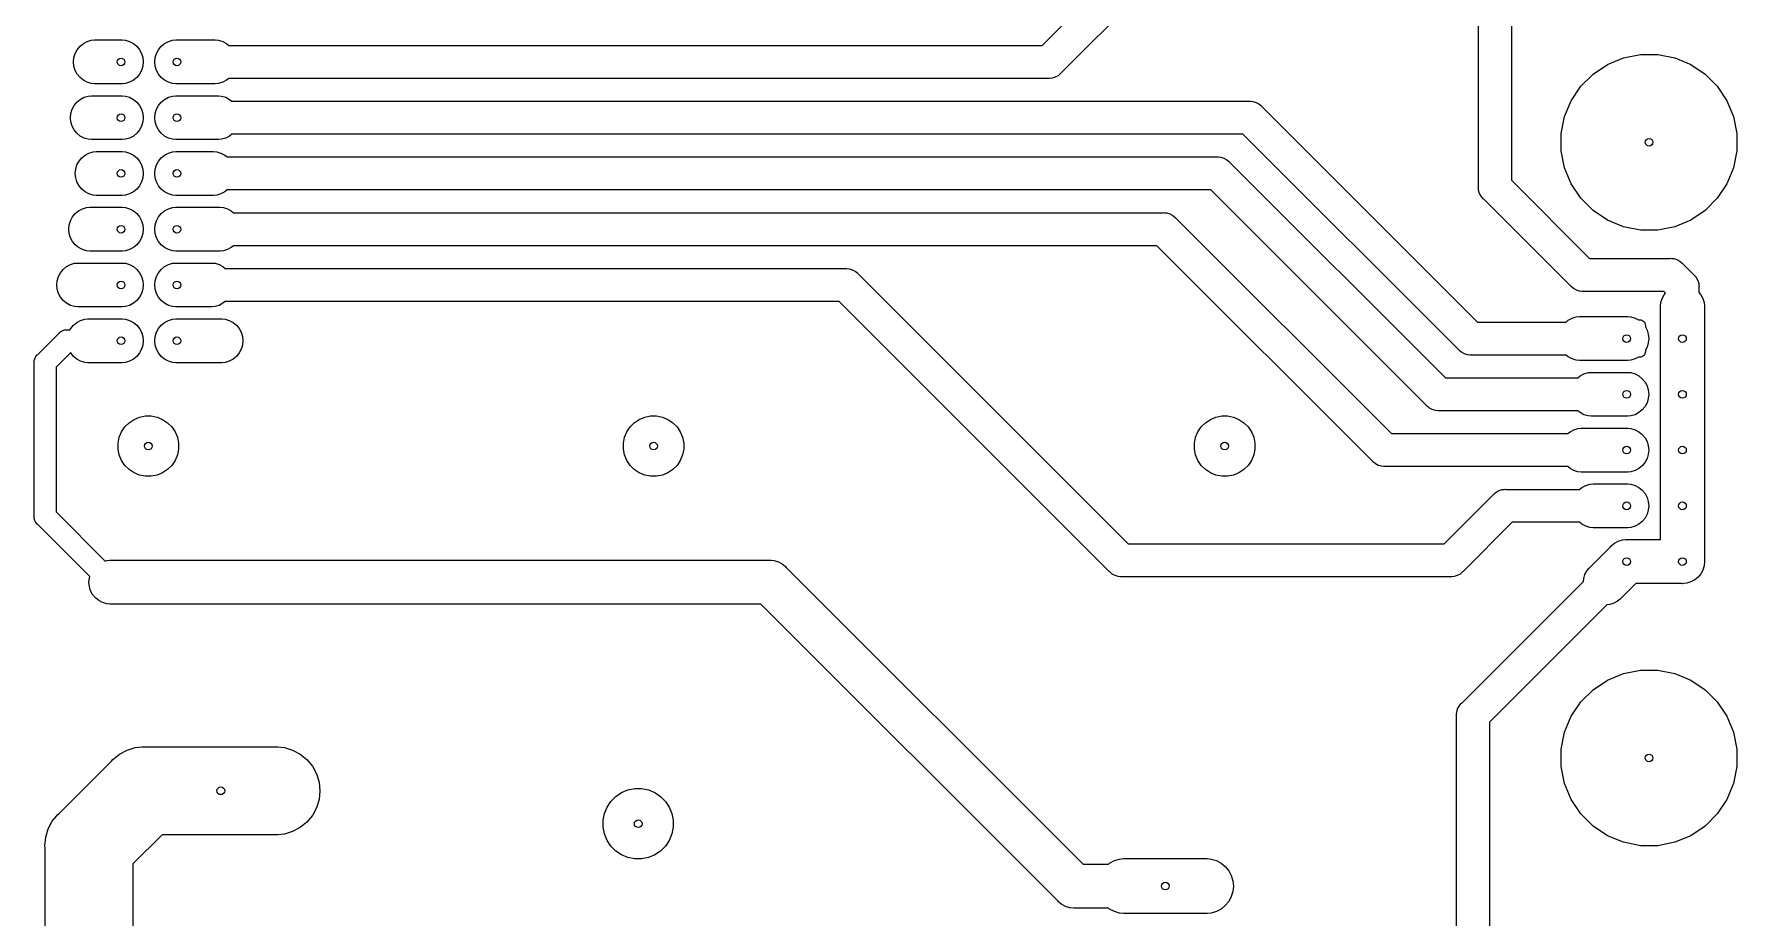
# Model space of a CAD drawing. Extents: x 49 to 127, y -191 to -26.
# Drawn here: x 49.5 to 127, y -149.3 to -109 of the extents above; entities that cross this region are included whole.
import ezdxf

# ---------------------------------------------------------------- set-up
doc = ezdxf.new("R2010")
doc.units = 0
doc.layers.add('BLACK', color=7, linetype='CONTINUOUS')

msp = doc.modelspace()

# ---------------------------------------------------------------- linework, layer by layer
at = {"layer": 'BLACK', "linetype": 'CONTINUOUS'}
for p, q in [((95.3893, -109.55), (116.924, -88.0157)), ((117.791, -89.27), (96.2564, -110.804)), ((115.25, -115.963), (115.25, -97.0768)), ((116.75, -97.3507), (116.75, -115.689)), ((52.104, -109.314), (52.2509, -109.3)), ((52.2509, -109.3), (53.5091, -109.3)), ((53.5091, -109.3), (53.656, -109.314)), ((55.804, -109.314), (55.9509, -109.3)), ((55.9509, -109.3), (57.7491, -109.3)), ((57.7491, -109.3), (57.896, -109.314)), ((51.3145, -110.104), (51.3717, -109.915)), ((51.3717, -109.915), (51.4645, -109.742)), ((51.4645, -109.742), (51.5895, -109.589)), ((51.5895, -109.589), (51.7417, -109.465)), ((51.7417, -109.465), (51.9155, -109.372)), ((51.9155, -109.372), (52.104, -109.314)), ((53.656, -109.314), (53.8445, -109.372)), ((53.8445, -109.372), (54.0183, -109.465)), ((54.0183, -109.465), (54.1705, -109.589)), ((54.1705, -109.589), (54.2955, -109.742)), ((54.2955, -109.742), (54.3883, -109.915)), ((54.3883, -109.915), (54.4455, -110.104)), ((55.0145, -110.104), (55.0717, -109.915)), ((55.0717, -109.915), (55.1645, -109.742)), ((55.1645, -109.742), (55.2895, -109.589)), ((55.2895, -109.589), (55.4417, -109.465)), ((55.4417, -109.465), (55.6155, -109.372)), ((55.6155, -109.372), (55.804, -109.314)), ((57.896, -109.314), (58.0845, -109.372)), ((58.0845, -109.372), (58.2583, -109.465)), ((58.2583, -109.465), (58.3624, -109.55)), ((58.3624, -109.55), (95.3893, -109.55)), ((121.853, -110.114), (122.626, -109.96)), ((122.626, -109.96), (123.414, -109.96)), ((123.414, -109.96), (124.187, -110.114)), ((51.2952, -110.3), (51.3145, -110.104)), ((51.3145, -110.496), (51.2952, -110.3)), ((51.3717, -110.685), (51.3145, -110.496)), ((51.4645, -110.858), (51.3717, -110.685)), ((54.3883, -110.685), (54.2955, -110.858)), ((54.4455, -110.496), (54.3883, -110.685)), ((54.4455, -110.104), (54.4648, -110.3)), ((54.4648, -110.3), (54.4455, -110.496)), ((54.9952, -110.3), (55.0145, -110.104)), ((55.0145, -110.496), (54.9952, -110.3)), ((55.0717, -110.685), (55.0145, -110.496)), ((55.1645, -110.858), (55.0717, -110.685)), ((96.2329, -110.833), (96.1187, -110.927)), ((96.2564, -110.804), (96.2329, -110.833)), ((119.913, -111.41), (120.47, -110.853)), ((120.47, -110.853), (121.125, -110.415)), ((121.125, -110.415), (121.853, -110.114)), ((124.187, -110.114), (124.915, -110.415)), ((124.915, -110.415), (125.57, -110.853)), ((125.57, -110.853), (126.127, -111.41)), ((51.5895, -111.011), (51.4645, -110.858)), ((51.7417, -111.135), (51.5895, -111.011)), ((51.9155, -111.228), (51.7417, -111.135)), ((52.104, -111.286), (51.9155, -111.228)), ((52.2509, -111.3), (52.104, -111.286)), ((53.5091, -111.3), (52.2509, -111.3)), ((53.656, -111.286), (53.5091, -111.3)), ((53.8445, -111.228), (53.656, -111.286)), ((54.0183, -111.135), (53.8445, -111.228)), ((54.1705, -111.011), (54.0183, -111.135)), ((54.2955, -110.858), (54.1705, -111.011)), ((55.2895, -111.011), (55.1645, -110.858)), ((55.4417, -111.135), (55.2895, -111.011)), ((55.6155, -111.228), (55.4417, -111.135)), ((55.804, -111.286), (55.6155, -111.228)), ((55.9509, -111.3), (55.804, -111.286)), ((57.7491, -111.3), (55.9509, -111.3)), ((57.896, -111.286), (57.7491, -111.3)), ((58.0845, -111.228), (57.896, -111.286)), ((58.2583, -111.135), (58.0845, -111.228)), ((58.3624, -111.05), (58.2583, -111.135)), ((95.6632, -111.05), (58.3624, -111.05)), ((95.7, -111.054), (95.6632, -111.05)), ((95.7368, -111.05), (95.7, -111.054)), ((95.847, -111.039), (95.7368, -111.05)), ((95.7368, -111.05), (95.7368, -111.05)), ((95.9884, -110.996), (95.847, -111.039)), ((96.1187, -110.927), (95.9884, -110.996)), ((119.475, -112.065), (119.913, -111.41)), ((126.127, -111.41), (126.565, -112.065)), ((51.2317, -112.455), (51.3245, -112.282)), ((51.3245, -112.282), (51.4495, -112.129)), ((51.4495, -112.129), (51.6017, -112.005)), ((51.6017, -112.005), (51.7755, -111.912)), ((51.7755, -111.912), (51.964, -111.854)), ((51.964, -111.854), (52.1109, -111.84)), ((52.1109, -111.84), (53.5091, -111.84)), ((53.5091, -111.84), (53.656, -111.854)), ((53.656, -111.854), (53.8445, -111.912)), ((53.8445, -111.912), (54.0183, -112.005)), ((54.0183, -112.005), (54.1705, -112.129)), ((54.1705, -112.129), (54.2955, -112.282)), ((54.2955, -112.282), (54.3883, -112.455)), ((55.0717, -112.455), (55.1645, -112.282)), ((55.1645, -112.282), (55.2895, -112.129)), ((55.2895, -112.129), (55.4417, -112.005)), ((55.4417, -112.005), (55.6155, -111.912)), ((55.6155, -111.912), (55.804, -111.854)), ((55.804, -111.854), (55.9509, -111.84)), ((55.9509, -111.84), (57.8891, -111.84)), ((57.8891, -111.84), (58.036, -111.854)), ((58.036, -111.854), (58.2245, -111.912)), ((58.2245, -111.912), (58.3983, -112.005)), ((58.3983, -112.005), (58.5024, -112.09)), ((58.5024, -112.09), (104.803, -112.09)), ((104.803, -112.09), (104.84, -112.086)), ((104.84, -112.086), (104.877, -112.09)), ((104.877, -112.09), (104.877, -112.09)), ((104.877, -112.09), (104.987, -112.101)), ((104.987, -112.101), (105.128, -112.144)), ((105.128, -112.144), (105.259, -112.213)), ((105.259, -112.213), (105.373, -112.307)), ((105.373, -112.307), (105.396, -112.336)), ((105.396, -112.336), (115.211, -122.15)), ((119.174, -112.793), (119.475, -112.065)), ((126.565, -112.065), (126.866, -112.793)), ((51.1552, -112.84), (51.1745, -112.644)), ((51.1745, -113.036), (51.1552, -112.84)), ((51.1745, -112.644), (51.2317, -112.455)), ((51.2317, -113.225), (51.1745, -113.036)), ((54.3883, -112.455), (54.4455, -112.644)), ((54.4455, -113.036), (54.3883, -113.225)), ((54.4455, -112.644), (54.4648, -112.84)), ((54.4648, -112.84), (54.4455, -113.036)), ((54.9952, -112.84), (55.0145, -112.644)), ((55.0145, -113.036), (54.9952, -112.84)), ((55.0145, -112.644), (55.0717, -112.455)), ((55.0717, -113.225), (55.0145, -113.036)), ((119.02, -113.566), (119.174, -112.793)), ((126.866, -112.793), (127.02, -113.566)), ((51.3245, -113.398), (51.2317, -113.225)), ((51.4495, -113.551), (51.3245, -113.398)), ((51.6017, -113.675), (51.4495, -113.551)), ((51.7755, -113.768), (51.6017, -113.675)), ((51.964, -113.826), (51.7755, -113.768)), ((52.1109, -113.84), (51.964, -113.826)), ((53.5091, -113.84), (52.1109, -113.84)), ((53.656, -113.826), (53.5091, -113.84)), ((53.8445, -113.768), (53.656, -113.826)), ((54.0183, -113.675), (53.8445, -113.768)), ((54.1705, -113.551), (54.0183, -113.675)), ((54.2955, -113.398), (54.1705, -113.551)), ((54.3883, -113.225), (54.2955, -113.398)), ((55.1645, -113.398), (55.0717, -113.225)), ((55.2895, -113.551), (55.1645, -113.398)), ((55.4417, -113.675), (55.2895, -113.551)), ((55.6155, -113.768), (55.4417, -113.675)), ((55.804, -113.826), (55.6155, -113.768)), ((55.9509, -113.84), (55.804, -113.826)), ((57.8891, -113.84), (55.9509, -113.84)), ((58.036, -113.826), (57.8891, -113.84)), ((58.2245, -113.768), (58.036, -113.826)), ((58.3983, -113.675), (58.2245, -113.768)), ((58.5024, -113.59), (58.3983, -113.675)), ((104.529, -113.59), (58.5024, -113.59)), ((114.344, -123.404), (104.529, -113.59)), ((119.02, -114.354), (119.02, -113.566)), ((127.02, -113.566), (127.02, -114.354)), ((51.5445, -114.822), (51.6695, -114.669)), ((51.6695, -114.669), (51.8217, -114.545)), ((51.8217, -114.545), (51.9955, -114.452)), ((51.9955, -114.452), (52.184, -114.394)), ((52.184, -114.394), (52.3309, -114.38)), ((52.3309, -114.38), (53.5091, -114.38)), ((53.5091, -114.38), (53.656, -114.394)), ((53.656, -114.394), (53.8445, -114.452)), ((53.8445, -114.452), (54.0183, -114.545)), ((54.0183, -114.545), (54.1705, -114.669)), ((54.1705, -114.669), (54.2955, -114.822)), ((55.1645, -114.822), (55.2895, -114.669)), ((55.2895, -114.669), (55.4417, -114.545)), ((55.4417, -114.545), (55.6155, -114.452)), ((55.6155, -114.452), (55.804, -114.394)), ((55.804, -114.394), (55.9509, -114.38)), ((55.9509, -114.38), (57.6691, -114.38)), ((57.6691, -114.38), (57.816, -114.394)), ((57.816, -114.394), (58.0045, -114.452)), ((58.0045, -114.452), (58.1783, -114.545)), ((58.1783, -114.545), (58.2824, -114.63)), ((58.2824, -114.63), (103.343, -114.63)), ((103.343, -114.63), (103.38, -114.626)), ((103.38, -114.626), (103.417, -114.63)), ((103.417, -114.63), (103.417, -114.63)), ((103.417, -114.63), (103.527, -114.641)), ((103.527, -114.641), (103.668, -114.684)), ((103.668, -114.684), (103.799, -114.753)), ((119.174, -115.127), (119.02, -114.354)), ((127.02, -114.354), (126.866, -115.127)), ((51.3752, -115.38), (51.3945, -115.184)), ((51.3945, -115.576), (51.3752, -115.38)), ((51.3945, -115.184), (51.4517, -114.995)), ((51.4517, -114.995), (51.5445, -114.822)), ((54.2955, -114.822), (54.3883, -114.995)), ((54.3883, -114.995), (54.4455, -115.184)), ((54.4455, -115.184), (54.4648, -115.38)), ((54.4648, -115.38), (54.4455, -115.576)), ((54.9952, -115.38), (55.0145, -115.184)), ((55.0145, -115.576), (54.9952, -115.38)), ((55.0145, -115.184), (55.0717, -114.995)), ((55.0717, -114.995), (55.1645, -114.822)), ((103.799, -114.753), (103.913, -114.847)), ((103.913, -114.847), (103.936, -114.876)), ((103.936, -114.876), (113.751, -124.69)), ((119.475, -115.855), (119.174, -115.127)), ((126.866, -115.127), (126.565, -115.855)), ((51.4517, -115.765), (51.3945, -115.576)), ((51.5445, -115.938), (51.4517, -115.765)), ((51.6695, -116.091), (51.5445, -115.938)), ((51.8217, -116.215), (51.6695, -116.091)), ((51.9955, -116.308), (51.8217, -116.215)), ((54.0183, -116.215), (53.8445, -116.308)), ((54.1705, -116.091), (54.0183, -116.215)), ((54.2955, -115.938), (54.1705, -116.091)), ((54.3883, -115.765), (54.2955, -115.938)), ((54.4455, -115.576), (54.3883, -115.765)), ((55.0717, -115.765), (55.0145, -115.576)), ((55.1645, -115.938), (55.0717, -115.765)), ((55.2895, -116.091), (55.1645, -115.938)), ((55.4417, -116.215), (55.2895, -116.091)), ((55.6155, -116.308), (55.4417, -116.215)), ((58.1783, -116.215), (58.0045, -116.308)), ((58.2824, -116.13), (58.1783, -116.215)), ((103.069, -116.13), (58.2824, -116.13)), ((112.884, -125.944), (103.069, -116.13)), ((115.246, -116), (115.25, -115.963)), ((115.25, -116.037), (115.246, -116)), ((115.261, -116.147), (115.25, -116.037)), ((115.25, -116.037), (115.25, -116.037)), ((115.304, -116.288), (115.261, -116.147)), ((116.75, -115.689), (120.311, -119.25)), ((119.913, -116.51), (119.475, -115.855)), ((126.565, -115.855), (126.127, -116.51)), ((51.5217, -117.085), (51.6955, -116.992)), ((51.6955, -116.992), (51.884, -116.934)), ((51.884, -116.934), (52.0309, -116.92)), ((52.184, -116.366), (51.9955, -116.308)), ((52.0309, -116.92), (53.5091, -116.92)), ((52.3309, -116.38), (52.184, -116.366)), ((53.5091, -116.38), (52.3309, -116.38)), ((53.656, -116.366), (53.5091, -116.38)), ((53.5091, -116.92), (53.656, -116.934)), ((53.8445, -116.308), (53.656, -116.366)), ((53.656, -116.934), (53.8445, -116.992)), ((53.8445, -116.992), (54.0183, -117.085)), ((55.4417, -117.085), (55.6155, -116.992)), ((55.804, -116.366), (55.6155, -116.308)), ((55.6155, -116.992), (55.804, -116.934)), ((55.9509, -116.38), (55.804, -116.366)), ((55.804, -116.934), (55.9509, -116.92)), ((57.6691, -116.38), (55.9509, -116.38)), ((55.9509, -116.92), (57.9691, -116.92)), ((57.816, -116.366), (57.6691, -116.38)), ((58.0045, -116.308), (57.816, -116.366)), ((57.9691, -116.92), (58.116, -116.934)), ((58.116, -116.934), (58.3045, -116.992)), ((58.3045, -116.992), (58.4783, -117.085)), ((115.373, -116.419), (115.304, -116.288)), ((115.467, -116.533), (115.373, -116.419)), ((115.496, -116.556), (115.467, -116.533)), ((119.444, -120.504), (115.496, -116.556)), ((120.47, -117.067), (119.913, -116.51)), ((126.127, -116.51), (125.57, -117.067)), ((51.0752, -117.92), (51.0945, -117.724)), ((51.0945, -117.724), (51.1517, -117.535)), ((51.1517, -117.535), (51.2445, -117.362)), ((51.2445, -117.362), (51.3695, -117.209)), ((51.3695, -117.209), (51.5217, -117.085)), ((54.0183, -117.085), (54.1705, -117.209)), ((54.1705, -117.209), (54.2955, -117.362)), ((54.2955, -117.362), (54.3883, -117.535)), ((54.3883, -117.535), (54.4455, -117.724)), ((54.4455, -117.724), (54.4648, -117.92)), ((54.9952, -117.92), (55.0145, -117.724)), ((55.0145, -117.724), (55.0717, -117.535)), ((55.0717, -117.535), (55.1645, -117.362)), ((55.1645, -117.362), (55.2895, -117.209)), ((55.2895, -117.209), (55.4417, -117.085)), ((58.4783, -117.085), (58.5824, -117.17)), ((58.5824, -117.17), (100.883, -117.17)), ((100.883, -117.17), (100.92, -117.166)), ((100.92, -117.166), (100.957, -117.17)), ((100.957, -117.17), (100.957, -117.17)), ((100.957, -117.17), (101.067, -117.181)), ((101.067, -117.181), (101.208, -117.224)), ((101.208, -117.224), (101.339, -117.293)), ((101.339, -117.293), (101.453, -117.387)), ((101.453, -117.387), (101.476, -117.416)), ((101.476, -117.416), (111.291, -127.23)), ((121.125, -117.505), (120.47, -117.067)), ((121.853, -117.806), (121.125, -117.505)), ((122.626, -117.96), (121.853, -117.806)), ((124.187, -117.806), (123.414, -117.96)), ((124.915, -117.505), (124.187, -117.806)), ((125.57, -117.067), (124.915, -117.505)), ((51.0945, -118.116), (51.0752, -117.92)), ((51.1517, -118.305), (51.0945, -118.116)), ((51.2445, -118.478), (51.1517, -118.305)), ((51.3695, -118.631), (51.2445, -118.478)), ((54.2955, -118.478), (54.1705, -118.631)), ((54.3883, -118.305), (54.2955, -118.478)), ((54.4455, -118.116), (54.3883, -118.305)), ((54.4648, -117.92), (54.4455, -118.116)), ((55.0145, -118.116), (54.9952, -117.92)), ((55.0717, -118.305), (55.0145, -118.116)), ((55.1645, -118.478), (55.0717, -118.305)), ((55.2895, -118.631), (55.1645, -118.478)), ((123.414, -117.96), (122.626, -117.96)), ((51.5217, -118.755), (51.3695, -118.631)), ((51.6955, -118.848), (51.5217, -118.755)), ((51.884, -118.906), (51.6955, -118.848)), ((52.0309, -118.92), (51.884, -118.906)), ((53.5091, -118.92), (52.0309, -118.92)), ((53.656, -118.906), (53.5091, -118.92)), ((53.8445, -118.848), (53.656, -118.906)), ((54.0183, -118.755), (53.8445, -118.848)), ((54.1705, -118.631), (54.0183, -118.755)), ((55.4417, -118.755), (55.2895, -118.631)), ((55.6155, -118.848), (55.4417, -118.755)), ((55.804, -118.906), (55.6155, -118.848)), ((55.9509, -118.92), (55.804, -118.906)), ((57.9691, -118.92), (55.9509, -118.92)), ((58.116, -118.906), (57.9691, -118.92)), ((58.3045, -118.848), (58.116, -118.906)), ((58.4783, -118.755), (58.3045, -118.848)), ((58.5824, -118.67), (58.4783, -118.755)), ((100.609, -118.67), (58.5824, -118.67)), ((110.424, -128.484), (100.609, -118.67)), ((120.311, -119.25), (123.963, -119.25)), ((123.963, -119.25), (124, -119.246)), ((124, -119.246), (124.037, -119.25)), ((124.037, -119.25), (124.037, -119.25)), ((124.037, -119.25), (124.147, -119.261)), ((124.147, -119.261), (124.288, -119.304)), ((124.288, -119.304), (124.419, -119.373)), ((124.419, -119.373), (124.533, -119.467)), ((50.5545, -120.264), (50.6117, -120.075)), ((50.6117, -120.075), (50.7045, -119.902)), ((50.7045, -119.902), (50.8295, -119.749)), ((50.8295, -119.749), (50.9817, -119.625)), ((50.9817, -119.625), (51.1555, -119.532)), ((51.1555, -119.532), (51.344, -119.474)), ((51.344, -119.474), (51.4909, -119.46)), ((51.4909, -119.46), (53.5091, -119.46)), ((53.5091, -119.46), (53.656, -119.474)), ((53.656, -119.474), (53.8445, -119.532)), ((53.8445, -119.532), (54.0183, -119.625)), ((54.0183, -119.625), (54.1705, -119.749)), ((54.1705, -119.749), (54.2955, -119.902)), ((54.2955, -119.902), (54.3883, -120.075)), ((54.3883, -120.075), (54.4455, -120.264)), ((55.0145, -120.264), (55.0717, -120.075)), ((55.0717, -120.075), (55.1645, -119.902)), ((55.1645, -119.902), (55.2895, -119.749)), ((55.2895, -119.749), (55.4417, -119.625)), ((55.4417, -119.625), (55.6155, -119.532)), ((55.6155, -119.532), (55.804, -119.474)), ((55.804, -119.474), (55.9509, -119.46)), ((55.9509, -119.46), (57.5891, -119.46)), ((57.5891, -119.46), (57.736, -119.474)), ((57.736, -119.474), (57.9245, -119.532)), ((57.9245, -119.532), (58.0983, -119.625)), ((58.0983, -119.625), (58.2024, -119.71)), ((58.2024, -119.71), (86.4232, -119.71)), ((86.4232, -119.71), (86.46, -119.706)), ((86.46, -119.706), (86.4968, -119.71)), ((86.4968, -119.71), (86.4968, -119.71)), ((86.4968, -119.71), (86.607, -119.721)), ((86.607, -119.721), (86.7484, -119.764)), ((86.7484, -119.764), (86.8787, -119.833)), ((86.8787, -119.833), (86.9929, -119.927)), ((86.9929, -119.927), (87.0164, -119.956)), ((87.0164, -119.956), (99.3107, -132.25)), ((124.533, -119.467), (124.556, -119.496)), ((124.556, -119.496), (125.044, -119.984)), ((125.044, -119.984), (125.073, -120.007)), ((125.073, -120.007), (125.096, -120.036)), ((125.096, -120.036), (125.096, -120.036)), ((125.096, -120.036), (125.157, -120.11)), ((125.157, -120.11), (125.167, -120.121)), ((125.167, -120.121), (125.236, -120.252)), ((50.5352, -120.46), (50.5545, -120.264)), ((50.5545, -120.656), (50.5352, -120.46)), ((50.6117, -120.845), (50.5545, -120.656)), ((50.7045, -121.018), (50.6117, -120.845)), ((54.3883, -120.845), (54.2955, -121.018)), ((54.4455, -120.656), (54.3883, -120.845)), ((54.4455, -120.264), (54.4648, -120.46)), ((54.4648, -120.46), (54.4455, -120.656)), ((54.9952, -120.46), (55.0145, -120.264)), ((55.0145, -120.656), (54.9952, -120.46)), ((55.0717, -120.845), (55.0145, -120.656)), ((55.1645, -121.018), (55.0717, -120.845)), ((119.467, -120.533), (119.444, -120.504)), ((119.581, -120.627), (119.467, -120.533)), ((119.694, -120.687), (119.581, -120.627)), ((119.712, -120.696), (119.694, -120.687)), ((119.853, -120.739), (119.712, -120.696)), ((119.868, -120.741), (119.853, -120.739)), ((119.963, -120.75), (119.868, -120.741)), ((120, -120.754), (119.963, -120.75)), ((119.963, -120.75), (119.963, -120.75)), ((120.037, -120.75), (120, -120.754)), ((123.689, -120.75), (120.037, -120.75)), ((123.612, -121.075), (123.705, -120.902)), ((123.766, -120.827), (123.689, -120.75)), ((123.705, -120.902), (123.766, -120.827)), ((125.236, -120.252), (125.279, -120.393)), ((125.279, -120.393), (125.29, -120.503)), ((125.29, -120.503), (125.29, -120.503)), ((125.29, -120.503), (125.294, -120.54)), ((125.294, -120.54), (125.29, -120.577)), ((125.29, -120.577), (125.29, -120.798)), ((125.29, -120.798), (125.375, -120.902)), ((125.375, -120.902), (125.468, -121.075)), ((50.8295, -121.171), (50.7045, -121.018)), ((50.9817, -121.295), (50.8295, -121.171)), ((51.1555, -121.388), (50.9817, -121.295)), ((51.344, -121.446), (51.1555, -121.388)), ((51.4909, -121.46), (51.344, -121.446)), ((53.5091, -121.46), (51.4909, -121.46)), ((53.656, -121.446), (53.5091, -121.46)), ((53.8445, -121.388), (53.656, -121.446)), ((54.0183, -121.295), (53.8445, -121.388)), ((54.1705, -121.171), (54.0183, -121.295)), ((54.2955, -121.018), (54.1705, -121.171)), ((55.2895, -121.171), (55.1645, -121.018)), ((55.4417, -121.295), (55.2895, -121.171)), ((55.6155, -121.388), (55.4417, -121.295)), ((55.804, -121.446), (55.6155, -121.388)), ((55.9509, -121.46), (55.804, -121.446)), ((57.5891, -121.46), (55.9509, -121.46)), ((57.736, -121.446), (57.5891, -121.46)), ((57.9245, -121.388), (57.736, -121.446)), ((58.0983, -121.295), (57.9245, -121.388)), ((58.2024, -121.21), (58.0983, -121.295)), ((86.1493, -121.21), (58.2024, -121.21)), ((98.4436, -133.504), (86.1493, -121.21)), ((123.54, -121.411), (123.554, -121.264)), ((123.54, -132.06), (123.54, -121.411)), ((123.554, -121.264), (123.612, -121.075)), ((125.468, -121.075), (125.526, -121.264)), ((125.526, -121.264), (125.54, -121.411)), ((125.54, -121.411), (125.54, -133.011)), ((51.1334, -122.5), (51.1645, -122.442)), ((51.1645, -122.442), (51.2895, -122.289)), ((51.2895, -122.289), (51.4417, -122.165)), ((51.4417, -122.165), (51.6155, -122.072)), ((51.6155, -122.072), (51.804, -122.014)), ((51.804, -122.014), (51.9509, -122)), ((51.9509, -122), (53.5091, -122)), ((53.5091, -122), (53.656, -122.014)), ((53.656, -122.014), (53.8445, -122.072)), ((53.8445, -122.072), (54.0183, -122.165)), ((54.0183, -122.165), (54.1705, -122.289)), ((54.1705, -122.289), (54.2955, -122.442)), ((54.2955, -122.442), (54.3883, -122.615)), ((55.0717, -122.615), (55.1645, -122.442)), ((55.1645, -122.442), (55.2895, -122.289)), ((55.2895, -122.289), (55.4417, -122.165)), ((55.4417, -122.165), (55.6155, -122.072)), ((55.6155, -122.072), (55.804, -122.014)), ((55.804, -122.014), (55.9509, -122)), ((55.9509, -122), (58.0491, -122)), ((58.0491, -122), (58.196, -122.014)), ((58.196, -122.014), (58.3845, -122.072)), ((58.3845, -122.072), (58.5583, -122.165)), ((58.5583, -122.165), (58.7105, -122.289)), ((58.7105, -122.289), (58.8355, -122.442)), ((58.8355, -122.442), (58.9283, -122.615)), ((115.211, -122.15), (119.238, -122.15)), ((119.238, -122.15), (119.342, -122.065)), ((119.342, -122.065), (119.515, -121.972)), ((119.515, -121.972), (119.704, -121.914)), ((119.704, -121.914), (119.851, -121.9)), ((119.851, -121.9), (122.049, -121.9)), ((122.049, -121.9), (122.196, -121.914)), ((122.196, -121.914), (122.385, -121.972)), ((122.385, -121.972), (122.531, -122.05)), ((122.531, -122.05), (122.6, -122.05)), ((122.6, -122.05), (122.649, -122.055)), ((122.649, -122.055), (122.696, -122.069)), ((122.696, -122.069), (122.739, -122.092)), ((122.739, -122.092), (122.777, -122.123)), ((122.777, -122.123), (122.808, -122.161)), ((122.808, -122.161), (122.831, -122.204)), ((122.831, -122.204), (122.845, -122.251)), ((122.845, -122.251), (122.85, -122.3)), ((122.85, -122.3), (122.85, -122.369)), ((122.85, -122.369), (122.928, -122.515)), ((49.6638, -123.629), (50.6291, -122.664)), ((50.6291, -122.664), (50.6447, -122.645)), ((50.6447, -122.645), (50.7209, -122.582)), ((50.7209, -122.582), (50.8077, -122.536)), ((50.8077, -122.536), (50.902, -122.507)), ((50.902, -122.507), (50.9754, -122.5)), ((50.9754, -122.5), (51, -122.498)), ((51, -122.498), (51.0246, -122.5)), ((51.0246, -122.5), (51.1334, -122.5)), ((54.3883, -122.615), (54.4455, -122.804)), ((54.4455, -123.196), (54.3883, -123.385)), ((54.4455, -122.804), (54.4648, -123)), ((54.4648, -123), (54.4455, -123.196)), ((54.9952, -123), (55.0145, -122.804)), ((55.0145, -123.196), (54.9952, -123)), ((55.0145, -122.804), (55.0717, -122.615)), ((55.0717, -123.385), (55.0145, -123.196)), ((58.9283, -122.615), (58.9855, -122.804)), ((58.9855, -123.196), (58.9283, -123.385)), ((58.9855, -122.804), (59.0048, -123)), ((59.0048, -123), (58.9855, -123.196)), ((122.928, -122.515), (122.986, -122.704)), ((122.986, -123.096), (122.928, -123.285)), ((122.986, -122.704), (123.005, -122.9)), ((123.005, -122.9), (122.986, -123.096)), ((49.4976, -124), (49.5072, -123.902)), ((49.5, -124.025), (49.4976, -124)), ((49.5, -130.975), (49.5, -124.025)), ((49.5072, -123.902), (49.5329, -123.817)), ((49.5329, -123.817), (49.5358, -123.808)), ((49.5358, -123.808), (49.5823, -123.721)), ((49.5823, -123.721), (49.6447, -123.645)), ((49.6447, -123.645), (49.6638, -123.629)), ((51.1591, -123.548), (50.5, -124.207)), ((51.1645, -123.558), (51.1591, -123.548)), ((51.2895, -123.711), (51.1645, -123.558)), ((51.4417, -123.835), (51.2895, -123.711)), ((51.6155, -123.928), (51.4417, -123.835)), ((51.804, -123.986), (51.6155, -123.928)), ((51.9509, -124), (51.804, -123.986)), ((53.5091, -124), (51.9509, -124)), ((53.656, -123.986), (53.5091, -124)), ((53.8445, -123.928), (53.656, -123.986)), ((54.0183, -123.835), (53.8445, -123.928)), ((54.1705, -123.711), (54.0183, -123.835)), ((54.2955, -123.558), (54.1705, -123.711)), ((54.3883, -123.385), (54.2955, -123.558)), ((55.1645, -123.558), (55.0717, -123.385)), ((55.2895, -123.711), (55.1645, -123.558)), ((55.4417, -123.835), (55.2895, -123.711)), ((55.6155, -123.928), (55.4417, -123.835)), ((55.804, -123.986), (55.6155, -123.928)), ((55.9509, -124), (55.804, -123.986)), ((58.0491, -124), (55.9509, -124)), ((58.196, -123.986), (58.0491, -124)), ((58.3845, -123.928), (58.196, -123.986)), ((58.5583, -123.835), (58.3845, -123.928)), ((58.7105, -123.711), (58.5583, -123.835)), ((58.8355, -123.558), (58.7105, -123.711)), ((58.9283, -123.385), (58.8355, -123.558)), ((114.367, -123.433), (114.344, -123.404)), ((114.396, -123.456), (114.367, -123.433)), ((114.44, -123.493), (114.396, -123.456)), ((114.396, -123.456), (114.396, -123.456)), ((114.481, -123.527), (114.44, -123.493)), ((114.612, -123.596), (114.481, -123.527)), ((114.753, -123.639), (114.612, -123.596)), ((114.863, -123.65), (114.753, -123.639)), ((114.9, -123.654), (114.863, -123.65)), ((114.863, -123.65), (114.863, -123.65)), ((114.937, -123.65), (114.9, -123.654)), ((119.238, -123.65), (114.937, -123.65)), ((119.342, -123.735), (119.238, -123.65)), ((119.515, -123.828), (119.342, -123.735)), ((119.704, -123.886), (119.515, -123.828)), ((119.851, -123.9), (119.704, -123.886)), ((122.049, -123.9), (119.851, -123.9)), ((122.196, -123.886), (122.049, -123.9)), ((122.385, -123.828), (122.196, -123.886)), ((122.531, -123.75), (122.385, -123.828)), ((122.6, -123.75), (122.531, -123.75)), ((122.649, -123.745), (122.6, -123.75)), ((122.696, -123.731), (122.649, -123.745)), ((122.739, -123.708), (122.696, -123.731)), ((122.777, -123.677), (122.739, -123.708)), ((122.808, -123.639), (122.777, -123.677)), ((122.831, -123.596), (122.808, -123.639)), ((122.845, -123.549), (122.831, -123.596)), ((122.85, -123.5), (122.845, -123.549)), ((122.928, -123.285), (122.85, -123.431)), ((122.85, -123.431), (122.85, -123.5)), ((50.5, -124.207), (50.5, -130.793)), ((113.751, -124.69), (119.778, -124.69)), ((119.778, -124.69), (119.882, -124.605)), ((119.882, -124.605), (120.055, -124.512)), ((120.055, -124.512), (120.244, -124.454)), ((120.244, -124.454), (120.391, -124.44)), ((120.391, -124.44), (122.049, -124.44)), ((122.049, -124.44), (122.196, -124.454)), ((122.196, -124.454), (122.385, -124.512)), ((122.385, -124.512), (122.558, -124.605)), ((122.558, -124.605), (122.711, -124.729)), ((122.711, -124.729), (122.835, -124.882)), ((122.835, -124.882), (122.928, -125.055)), ((122.928, -125.055), (122.986, -125.244)), ((122.986, -125.244), (123.005, -125.44)), ((123.005, -125.44), (122.986, -125.636)), ((112.907, -125.973), (112.884, -125.944)), ((112.936, -125.996), (112.907, -125.973)), ((113.01, -126.057), (112.936, -125.996)), ((112.936, -125.996), (112.936, -125.996)), ((113.021, -126.067), (113.01, -126.057)), ((113.152, -126.136), (113.021, -126.067)), ((113.293, -126.179), (113.152, -126.136)), ((113.403, -126.19), (113.293, -126.179)), ((113.44, -126.194), (113.403, -126.19)), ((113.403, -126.19), (113.403, -126.19)), ((113.477, -126.19), (113.44, -126.194)), ((119.778, -126.19), (113.477, -126.19)), ((119.882, -126.275), (119.778, -126.19)), ((120.055, -126.368), (119.882, -126.275)), ((122.558, -126.275), (122.385, -126.368)), ((122.711, -126.151), (122.558, -126.275)), ((122.835, -125.998), (122.711, -126.151)), ((122.928, -125.825), (122.835, -125.998)), ((122.986, -125.636), (122.928, -125.825)), ((53.4815, -127.149), (53.632, -126.923)), ((53.632, -126.923), (53.8235, -126.732)), ((53.8235, -126.732), (54.0487, -126.581)), ((54.0487, -126.581), (54.2989, -126.478)), ((54.2989, -126.478), (54.5646, -126.425)), ((54.5646, -126.425), (54.8354, -126.425)), ((54.8354, -126.425), (55.1011, -126.478)), ((55.1011, -126.478), (55.3513, -126.581)), ((55.3513, -126.581), (55.5765, -126.732)), ((55.5765, -126.732), (55.768, -126.923)), ((55.768, -126.923), (55.9185, -127.149)), ((76.4815, -127.149), (76.632, -126.923)), ((76.632, -126.923), (76.8235, -126.732)), ((76.8235, -126.732), (77.0487, -126.581)), ((77.0487, -126.581), (77.2989, -126.478)), ((77.2989, -126.478), (77.5646, -126.425)), ((77.5646, -126.425), (77.8354, -126.425)), ((77.8354, -126.425), (78.1011, -126.478)), ((78.1011, -126.478), (78.3513, -126.581)), ((78.3513, -126.581), (78.5765, -126.732)), ((78.5765, -126.732), (78.768, -126.923)), ((78.768, -126.923), (78.9185, -127.149)), ((102.481, -127.149), (102.632, -126.923)), ((102.632, -126.923), (102.823, -126.732)), ((102.823, -126.732), (103.049, -126.581)), ((103.049, -126.581), (103.299, -126.478)), ((103.299, -126.478), (103.565, -126.425)), ((103.565, -126.425), (103.835, -126.425)), ((103.835, -126.425), (104.101, -126.478)), ((104.101, -126.478), (104.351, -126.581)), ((104.351, -126.581), (104.577, -126.732)), ((104.577, -126.732), (104.768, -126.923)), ((104.768, -126.923), (104.919, -127.149)), ((119.422, -127.145), (119.595, -127.052)), ((119.595, -127.052), (119.784, -126.994)), ((119.784, -126.994), (119.931, -126.98)), ((119.931, -126.98), (122.049, -126.98)), ((120.244, -126.426), (120.055, -126.368)), ((120.391, -126.44), (120.244, -126.426)), ((122.049, -126.44), (120.391, -126.44)), ((122.196, -126.426), (122.049, -126.44)), ((122.049, -126.98), (122.196, -126.994)), ((122.385, -126.368), (122.196, -126.426)), ((122.196, -126.994), (122.385, -127.052)), ((122.385, -127.052), (122.558, -127.145)), ((53.325, -127.665), (53.3778, -127.399)), ((53.325, -127.935), (53.325, -127.665)), ((53.3778, -127.399), (53.4815, -127.149)), ((55.9185, -127.149), (56.0222, -127.399)), ((56.0222, -127.399), (56.075, -127.665)), ((56.075, -127.665), (56.075, -127.935)), ((76.325, -127.665), (76.3778, -127.399)), ((76.325, -127.935), (76.325, -127.665)), ((76.3778, -127.399), (76.4815, -127.149)), ((78.9185, -127.149), (79.0222, -127.399)), ((79.0222, -127.399), (79.075, -127.665)), ((79.075, -127.665), (79.075, -127.935)), ((102.325, -127.665), (102.378, -127.399)), ((102.325, -127.935), (102.325, -127.665)), ((102.378, -127.399), (102.481, -127.149)), ((104.919, -127.149), (105.022, -127.399)), ((105.022, -127.399), (105.075, -127.665)), ((105.075, -127.665), (105.075, -127.935)), ((111.291, -127.23), (119.318, -127.23)), ((119.318, -127.23), (119.422, -127.145)), ((122.558, -127.145), (122.711, -127.269)), ((122.711, -127.269), (122.835, -127.422)), ((122.835, -127.422), (122.928, -127.595)), ((122.928, -127.595), (122.986, -127.784)), ((122.986, -127.784), (123.005, -127.98)), ((53.3778, -128.201), (53.325, -127.935)), ((53.4815, -128.451), (53.3778, -128.201)), ((53.632, -128.677), (53.4815, -128.451)), ((53.8235, -128.868), (53.632, -128.677)), ((55.768, -128.677), (55.5765, -128.868)), ((55.9185, -128.451), (55.768, -128.677)), ((56.0222, -128.201), (55.9185, -128.451)), ((56.075, -127.935), (56.0222, -128.201)), ((76.3778, -128.201), (76.325, -127.935)), ((76.4815, -128.451), (76.3778, -128.201)), ((76.632, -128.677), (76.4815, -128.451)), ((76.8235, -128.868), (76.632, -128.677)), ((78.768, -128.677), (78.5765, -128.868)), ((78.9185, -128.451), (78.768, -128.677)), ((79.0222, -128.201), (78.9185, -128.451)), ((79.075, -127.935), (79.0222, -128.201)), ((102.378, -128.201), (102.325, -127.935)), ((102.481, -128.451), (102.378, -128.201)), ((102.632, -128.677), (102.481, -128.451)), ((102.823, -128.868), (102.632, -128.677)), ((104.768, -128.677), (104.577, -128.868)), ((104.919, -128.451), (104.768, -128.677)), ((105.022, -128.201), (104.919, -128.451)), ((105.075, -127.935), (105.022, -128.201)), ((110.447, -128.513), (110.424, -128.484)), ((110.476, -128.536), (110.447, -128.513)), ((110.55, -128.597), (110.476, -128.536)), ((110.476, -128.536), (110.476, -128.536)), ((110.561, -128.607), (110.55, -128.597)), ((110.692, -128.676), (110.561, -128.607)), ((110.833, -128.719), (110.692, -128.676)), ((122.835, -128.538), (122.711, -128.691)), ((122.928, -128.365), (122.835, -128.538)), ((122.986, -128.176), (122.928, -128.365)), ((123.005, -127.98), (122.986, -128.176)), ((54.0487, -129.019), (53.8235, -128.868)), ((54.2989, -129.122), (54.0487, -129.019)), ((54.5646, -129.175), (54.2989, -129.122)), ((54.8354, -129.175), (54.5646, -129.175)), ((55.1011, -129.122), (54.8354, -129.175)), ((55.3513, -129.019), (55.1011, -129.122)), ((55.5765, -128.868), (55.3513, -129.019)), ((77.0487, -129.019), (76.8235, -128.868)), ((77.2989, -129.122), (77.0487, -129.019)), ((77.5646, -129.175), (77.2989, -129.122)), ((77.8354, -129.175), (77.5646, -129.175)), ((78.1011, -129.122), (77.8354, -129.175)), ((78.3513, -129.019), (78.1011, -129.122)), ((78.5765, -128.868), (78.3513, -129.019)), ((103.049, -129.019), (102.823, -128.868)), ((103.299, -129.122), (103.049, -129.019)), ((103.565, -129.175), (103.299, -129.122)), ((103.835, -129.175), (103.565, -129.175)), ((104.101, -129.122), (103.835, -129.175)), ((104.351, -129.019), (104.101, -129.122)), ((104.577, -128.868), (104.351, -129.019)), ((110.943, -128.73), (110.833, -128.719)), ((110.98, -128.734), (110.943, -128.73)), ((110.943, -128.73), (110.943, -128.73)), ((111.017, -128.73), (110.98, -128.734)), ((119.318, -128.73), (111.017, -128.73)), ((119.422, -128.815), (119.318, -128.73)), ((119.595, -128.908), (119.422, -128.815)), ((119.784, -128.966), (119.595, -128.908)), ((119.931, -128.98), (119.784, -128.966)), ((122.049, -128.98), (119.931, -128.98)), ((122.196, -128.966), (122.049, -128.98)), ((122.385, -128.908), (122.196, -128.966)), ((122.558, -128.815), (122.385, -128.908)), ((122.711, -128.691), (122.558, -128.815)), ((113.689, -132.25), (115.924, -130.016)), ((115.924, -130.016), (115.947, -129.987)), ((115.947, -129.987), (115.978, -129.962)), ((115.978, -129.962), (116.061, -129.893)), ((116.061, -129.893), (116.192, -129.824)), ((116.192, -129.824), (116.333, -129.781)), ((116.333, -129.781), (116.443, -129.77)), ((116.443, -129.77), (116.48, -129.766)), ((116.443, -129.77), (116.443, -129.77)), ((116.48, -129.766), (116.517, -129.77)), ((116.517, -129.77), (119.858, -129.77)), ((119.858, -129.77), (119.962, -129.685)), ((119.962, -129.685), (120.135, -129.592)), ((120.135, -129.592), (120.324, -129.534)), ((120.324, -129.534), (120.471, -129.52)), ((120.471, -129.52), (122.049, -129.52)), ((122.049, -129.52), (122.196, -129.534)), ((122.196, -129.534), (122.385, -129.592)), ((122.385, -129.592), (122.558, -129.685)), ((122.558, -129.685), (122.711, -129.809)), ((122.711, -129.809), (122.835, -129.962)), ((122.835, -129.962), (122.928, -130.135)), ((122.928, -130.135), (122.986, -130.324)), ((49.4976, -131), (49.5, -130.975)), ((49.5072, -131.098), (49.4976, -131)), ((50.5, -130.793), (52.7408, -133.034)), ((122.928, -130.905), (122.835, -131.078)), ((122.986, -130.716), (122.928, -130.905)), ((122.986, -130.324), (123.005, -130.52)), ((123.005, -130.52), (122.986, -130.716)), ((49.522, -131.147), (49.5072, -131.098)), ((49.5358, -131.192), (49.522, -131.147)), ((49.5823, -131.279), (49.5358, -131.192)), ((49.6447, -131.355), (49.5823, -131.279)), ((49.6638, -131.371), (49.6447, -131.355)), ((52.0336, -133.741), (49.6638, -131.371)), ((116.791, -131.27), (114.556, -133.504)), ((119.858, -131.27), (116.791, -131.27)), ((119.962, -131.355), (119.858, -131.27)), ((120.135, -131.448), (119.962, -131.355)), ((120.324, -131.506), (120.135, -131.448)), ((120.471, -131.52), (120.324, -131.506)), ((122.049, -131.52), (120.471, -131.52)), ((122.196, -131.506), (122.049, -131.52)), ((122.385, -131.448), (122.196, -131.506)), ((122.558, -131.355), (122.385, -131.448)), ((122.711, -131.231), (122.558, -131.355)), ((122.835, -131.078), (122.711, -131.231)), ((99.3107, -132.25), (113.689, -132.25)), ((120.288, -133.358), (121.258, -132.388)), ((121.258, -132.388), (121.289, -132.349)), ((121.289, -132.349), (121.442, -132.225)), ((121.442, -132.225), (121.615, -132.132)), ((121.615, -132.132), (121.804, -132.074)), ((121.804, -132.074), (121.951, -132.06)), ((121.951, -132.06), (122, -132.055)), ((121.951, -132.06), (121.951, -132.06)), ((122, -132.055), (122.049, -132.06)), ((122.049, -132.06), (123.54, -132.06)), ((52.7408, -133.034), (52.804, -133.014)), ((52.804, -133.014), (52.9509, -133)), ((52.9509, -133), (82.9509, -133)), ((82.9509, -133), (83, -132.995)), ((83, -132.995), (83.0491, -133)), ((83.0491, -133), (83.196, -133.014)), ((83.196, -133.014), (83.3845, -133.072)), ((83.3845, -133.072), (83.5583, -133.165)), ((83.5583, -133.165), (83.7105, -133.289)), ((83.7105, -133.289), (83.7418, -133.328)), ((83.7418, -133.328), (97.2542, -146.84)), ((125.526, -133.256), (125.468, -133.445)), ((125.545, -133.06), (125.526, -133.256)), ((125.54, -133.011), (125.545, -133.06)), ((51.9952, -134), (52.0145, -133.804)), ((52.0145, -134.196), (51.9952, -134)), ((52.0145, -133.804), (52.0336, -133.741)), ((98.4671, -133.533), (98.4436, -133.504)), ((98.5813, -133.627), (98.4671, -133.533)), ((98.7116, -133.696), (98.5813, -133.627)), ((98.853, -133.739), (98.7116, -133.696)), ((98.9632, -133.75), (98.853, -133.739)), ((99, -133.754), (98.9632, -133.75)), ((98.9632, -133.75), (98.9632, -133.75)), ((99.0368, -133.75), (99, -133.754)), ((113.963, -133.75), (99.0368, -133.75)), ((114, -133.754), (113.963, -133.75)), ((114.037, -133.75), (114, -133.754)), ((114.147, -133.739), (114.037, -133.75)), ((114.037, -133.75), (114.037, -133.75)), ((114.288, -133.696), (114.147, -133.739)), ((114.419, -133.627), (114.288, -133.696)), ((114.533, -133.533), (114.419, -133.627)), ((114.496, -139.504), (120.031, -133.968)), ((114.556, -133.504), (114.533, -133.533)), ((120.031, -133.968), (120.044, -133.834)), ((120.044, -133.834), (120.102, -133.645)), ((120.102, -133.645), (120.195, -133.472)), ((120.195, -133.472), (120.288, -133.358)), ((122.414, -134.06), (121.702, -134.772)), ((124.491, -134.06), (122.414, -134.06)), ((124.54, -134.065), (124.491, -134.06)), ((124.589, -134.06), (124.54, -134.065)), ((124.736, -134.046), (124.589, -134.06)), ((124.925, -133.988), (124.736, -134.046)), ((125.098, -133.895), (124.925, -133.988)), ((125.251, -133.771), (125.098, -133.895)), ((125.375, -133.618), (125.251, -133.771)), ((125.468, -133.445), (125.375, -133.618)), ((52.0717, -134.385), (52.0145, -134.196)), ((52.1645, -134.558), (52.0717, -134.385)), ((52.2895, -134.711), (52.1645, -134.558)), ((52.4417, -134.835), (52.2895, -134.711)), ((52.6155, -134.928), (52.4417, -134.835)), ((121.588, -134.865), (121.415, -134.958)), ((121.702, -134.772), (121.588, -134.865)), ((52.804, -134.986), (52.6155, -134.928)), ((52.9509, -135), (52.804, -134.986)), ((82.5858, -135), (52.9509, -135)), ((96.0982, -148.512), (82.5858, -135)), ((121.092, -135.029), (115.75, -140.371)), ((121.226, -135.016), (121.092, -135.029)), ((121.415, -134.958), (121.226, -135.016)), ((120.47, -138.893), (121.125, -138.455)), ((121.125, -138.455), (121.853, -138.154)), ((121.853, -138.154), (122.626, -138)), ((122.626, -138), (123.414, -138)), ((123.414, -138), (124.187, -138.154)), ((124.187, -138.154), (124.915, -138.455)), ((124.915, -138.455), (125.57, -138.893)), ((114.373, -139.641), (114.467, -139.527)), ((114.467, -139.527), (114.496, -139.504)), ((119.475, -140.105), (119.913, -139.45)), ((119.913, -139.45), (120.47, -138.893)), ((125.57, -138.893), (126.127, -139.45)), ((126.127, -139.45), (126.565, -140.105)), ((114.246, -140.06), (114.25, -140.023)), ((114.25, -140.097), (114.246, -140.06)), ((114.25, -140.023), (114.261, -139.913)), ((114.25, -140.023), (114.25, -140.023)), ((114.25, -164.75), (114.25, -140.097)), ((114.261, -139.913), (114.304, -139.772)), ((114.304, -139.772), (114.373, -139.641)), ((119.174, -140.833), (119.475, -140.105)), ((126.565, -140.105), (126.866, -140.833)), ((115.75, -140.371), (115.75, -164.689)), ((119.02, -141.606), (119.174, -140.833)), ((126.866, -140.833), (127.02, -141.606)), ((53.1553, -142.016), (53.3835, -141.829)), ((53.3835, -141.829), (53.7309, -141.643)), ((53.7309, -141.643), (54.1079, -141.529)), ((54.1079, -141.529), (54.4017, -141.5)), ((54.4017, -141.5), (54.4018, -141.5)), ((54.4018, -141.5), (54.5, -141.49)), ((54.5, -141.49), (54.5982, -141.5)), ((54.5982, -141.5), (60.5983, -141.5)), ((60.5983, -141.5), (60.8921, -141.529)), ((60.8921, -141.529), (61.2691, -141.643)), ((61.2691, -141.643), (61.6165, -141.829)), ((61.6165, -141.829), (61.9211, -142.079)), ((119.02, -142.394), (119.02, -141.606)), ((127.02, -141.606), (127.02, -142.394)), ((50.6553, -144.516), (53.0163, -142.155)), ((53.0163, -142.155), (53.0789, -142.079)), ((53.0789, -142.079), (53.1553, -142.016)), ((61.9211, -142.079), (62.171, -142.383)), ((62.171, -142.383), (62.3567, -142.731)), ((119.174, -143.167), (119.02, -142.394)), ((127.02, -142.394), (126.866, -143.167)), ((62.3567, -142.731), (62.4711, -143.108)), ((62.4711, -143.108), (62.5097, -143.5)), ((76.5333, -143.461), (76.8424, -143.4)), ((76.8424, -143.4), (77.1576, -143.4)), ((77.1576, -143.4), (77.4667, -143.461)), ((119.475, -143.895), (119.174, -143.167)), ((126.866, -143.167), (126.565, -143.895)), ((62.4711, -143.892), (62.3567, -144.269)), ((62.5097, -143.5), (62.4711, -143.892)), ((75.5821, -144.242), (75.7572, -143.98)), ((75.7572, -143.98), (75.9801, -143.757)), ((75.9801, -143.757), (76.2421, -143.582)), ((76.2421, -143.582), (76.5333, -143.461)), ((77.4667, -143.461), (77.7579, -143.582)), ((77.7579, -143.582), (78.0199, -143.757)), ((78.0199, -143.757), (78.2428, -143.98)), ((78.2428, -143.98), (78.4179, -144.242)), ((119.913, -144.55), (119.475, -143.895)), ((126.565, -143.895), (126.127, -144.55)), ((50.1433, -145.231), (50.329, -144.883)), ((50.329, -144.883), (50.5163, -144.655)), ((50.5163, -144.655), (50.5789, -144.579)), ((50.5163, -144.655), (50.5163, -144.655)), ((50.5789, -144.579), (50.6553, -144.516)), ((61.9211, -144.921), (61.6165, -145.171)), ((62.171, -144.617), (61.9211, -144.921)), ((62.3567, -144.269), (62.171, -144.617)), ((75.4, -144.842), (75.4615, -144.533)), ((75.4, -145.158), (75.4, -144.842)), ((75.4615, -144.533), (75.5821, -144.242)), ((78.4179, -144.242), (78.5385, -144.533)), ((78.5385, -144.533), (78.6, -144.842)), ((78.6, -144.842), (78.6, -145.158)), ((120.47, -145.107), (119.913, -144.55)), ((126.127, -144.55), (125.57, -145.107)), ((49.9903, -146), (50.0289, -145.608)), ((50.0289, -145.608), (50.1433, -145.231)), ((55.3284, -145.5), (54, -146.828)), ((60.5983, -145.5), (55.3284, -145.5)), ((60.8921, -145.471), (60.5983, -145.5)), ((61.2691, -145.357), (60.8921, -145.471)), ((61.6165, -145.171), (61.2691, -145.357)), ((75.4615, -145.467), (75.4, -145.158)), ((75.5821, -145.758), (75.4615, -145.467)), ((78.5385, -145.467), (78.4179, -145.758)), ((78.6, -145.158), (78.5385, -145.467)), ((121.125, -145.545), (120.47, -145.107)), ((121.853, -145.846), (121.125, -145.545)), ((124.915, -145.545), (124.187, -145.846)), ((125.57, -145.107), (124.915, -145.545)), ((50, -146.098), (49.9903, -146)), ((50, -173.902), (50, -146.098)), ((75.7572, -146.02), (75.5821, -145.758)), ((75.9801, -146.243), (75.7572, -146.02)), ((76.2421, -146.418), (75.9801, -146.243)), ((76.5333, -146.539), (76.2421, -146.418)), ((77.7579, -146.418), (77.4667, -146.539)), ((78.0199, -146.243), (77.7579, -146.418)), ((78.2428, -146.02), (78.0199, -146.243)), ((78.4179, -145.758), (78.2428, -146.02)), ((122.626, -146), (121.853, -145.846)), ((123.414, -146), (122.626, -146)), ((124.187, -145.846), (123.414, -146)), ((54, -146.828), (54, -173.172)), ((76.8424, -146.6), (76.5333, -146.539)), ((77.1576, -146.6), (76.8424, -146.6)), ((77.4667, -146.539), (77.1576, -146.6)), ((97.2542, -146.84), (98.4081, -146.84)), ((98.4081, -146.84), (98.4622, -146.796)), ((98.4622, -146.796), (98.6793, -146.68)), ((98.6793, -146.68), (98.915, -146.608)), ((98.915, -146.608), (99.0986, -146.59)), ((99.0986, -146.59), (102.901, -146.59)), ((102.901, -146.59), (103.085, -146.608)), ((103.085, -146.608), (103.321, -146.68)), ((103.321, -146.68), (103.538, -146.796)), ((103.538, -146.796), (103.728, -146.952)), ((103.728, -146.952), (103.884, -147.142)), ((103.884, -147.142), (104, -147.359)), ((104, -147.359), (104.072, -147.595)), ((104.072, -147.595), (104.096, -147.84)), ((104.096, -147.84), (104.072, -148.085)), ((96.1295, -148.551), (96.0982, -148.512)), ((96.1676, -148.582), (96.1295, -148.551)), ((96.2817, -148.675), (96.1676, -148.582)), ((96.4555, -148.768), (96.2817, -148.675)), ((96.644, -148.826), (96.4555, -148.768)), ((96.84, -148.845), (96.644, -148.826)), ((96.8891, -148.84), (96.84, -148.845)), ((98.4081, -148.84), (96.8891, -148.84)), ((98.4622, -148.884), (98.4081, -148.84)), ((103.728, -148.728), (103.538, -148.884)), ((103.884, -148.538), (103.728, -148.728)), ((104, -148.321), (103.884, -148.538)), ((104.072, -148.085), (104, -148.321)), ((98.6793, -149), (98.4622, -148.884)), ((98.915, -149.072), (98.6793, -149)), ((99.0986, -149.09), (98.915, -149.072)), ((102.901, -149.09), (99.0986, -149.09)), ((103.085, -149.072), (102.901, -149.09)), ((103.321, -149), (103.085, -149.072)), ((103.538, -148.884), (103.321, -149))]:
    msp.add_line(p, q, dxfattribs=at)
at = {"layer": 'BLACK'}
for centre in [(53.46, -110.3), (56, -110.3), (53.46, -112.84), (56, -112.84), (123.02, -113.96), (53.46, -115.38), (56, -115.38), (53.46, -117.92), (56, -117.92), (53.46, -120.46), (56, -120.46), (53.46, -123), (56, -123), (122, -122.9), (124.54, -122.9), (122, -125.44), (124.54, -125.44), (54.7, -127.8), (77.7, -127.8), (103.7, -127.8), (122, -127.98), (124.54, -127.98), (122, -130.52), (124.54, -130.52), (122, -133.06), (124.54, -133.06), (123.02, -142), (58, -143.5), (77, -145), (101, -147.84)]:
    msp.add_circle(centre, 0.175, dxfattribs=at)

doc.saveas('drawing.dxf')
